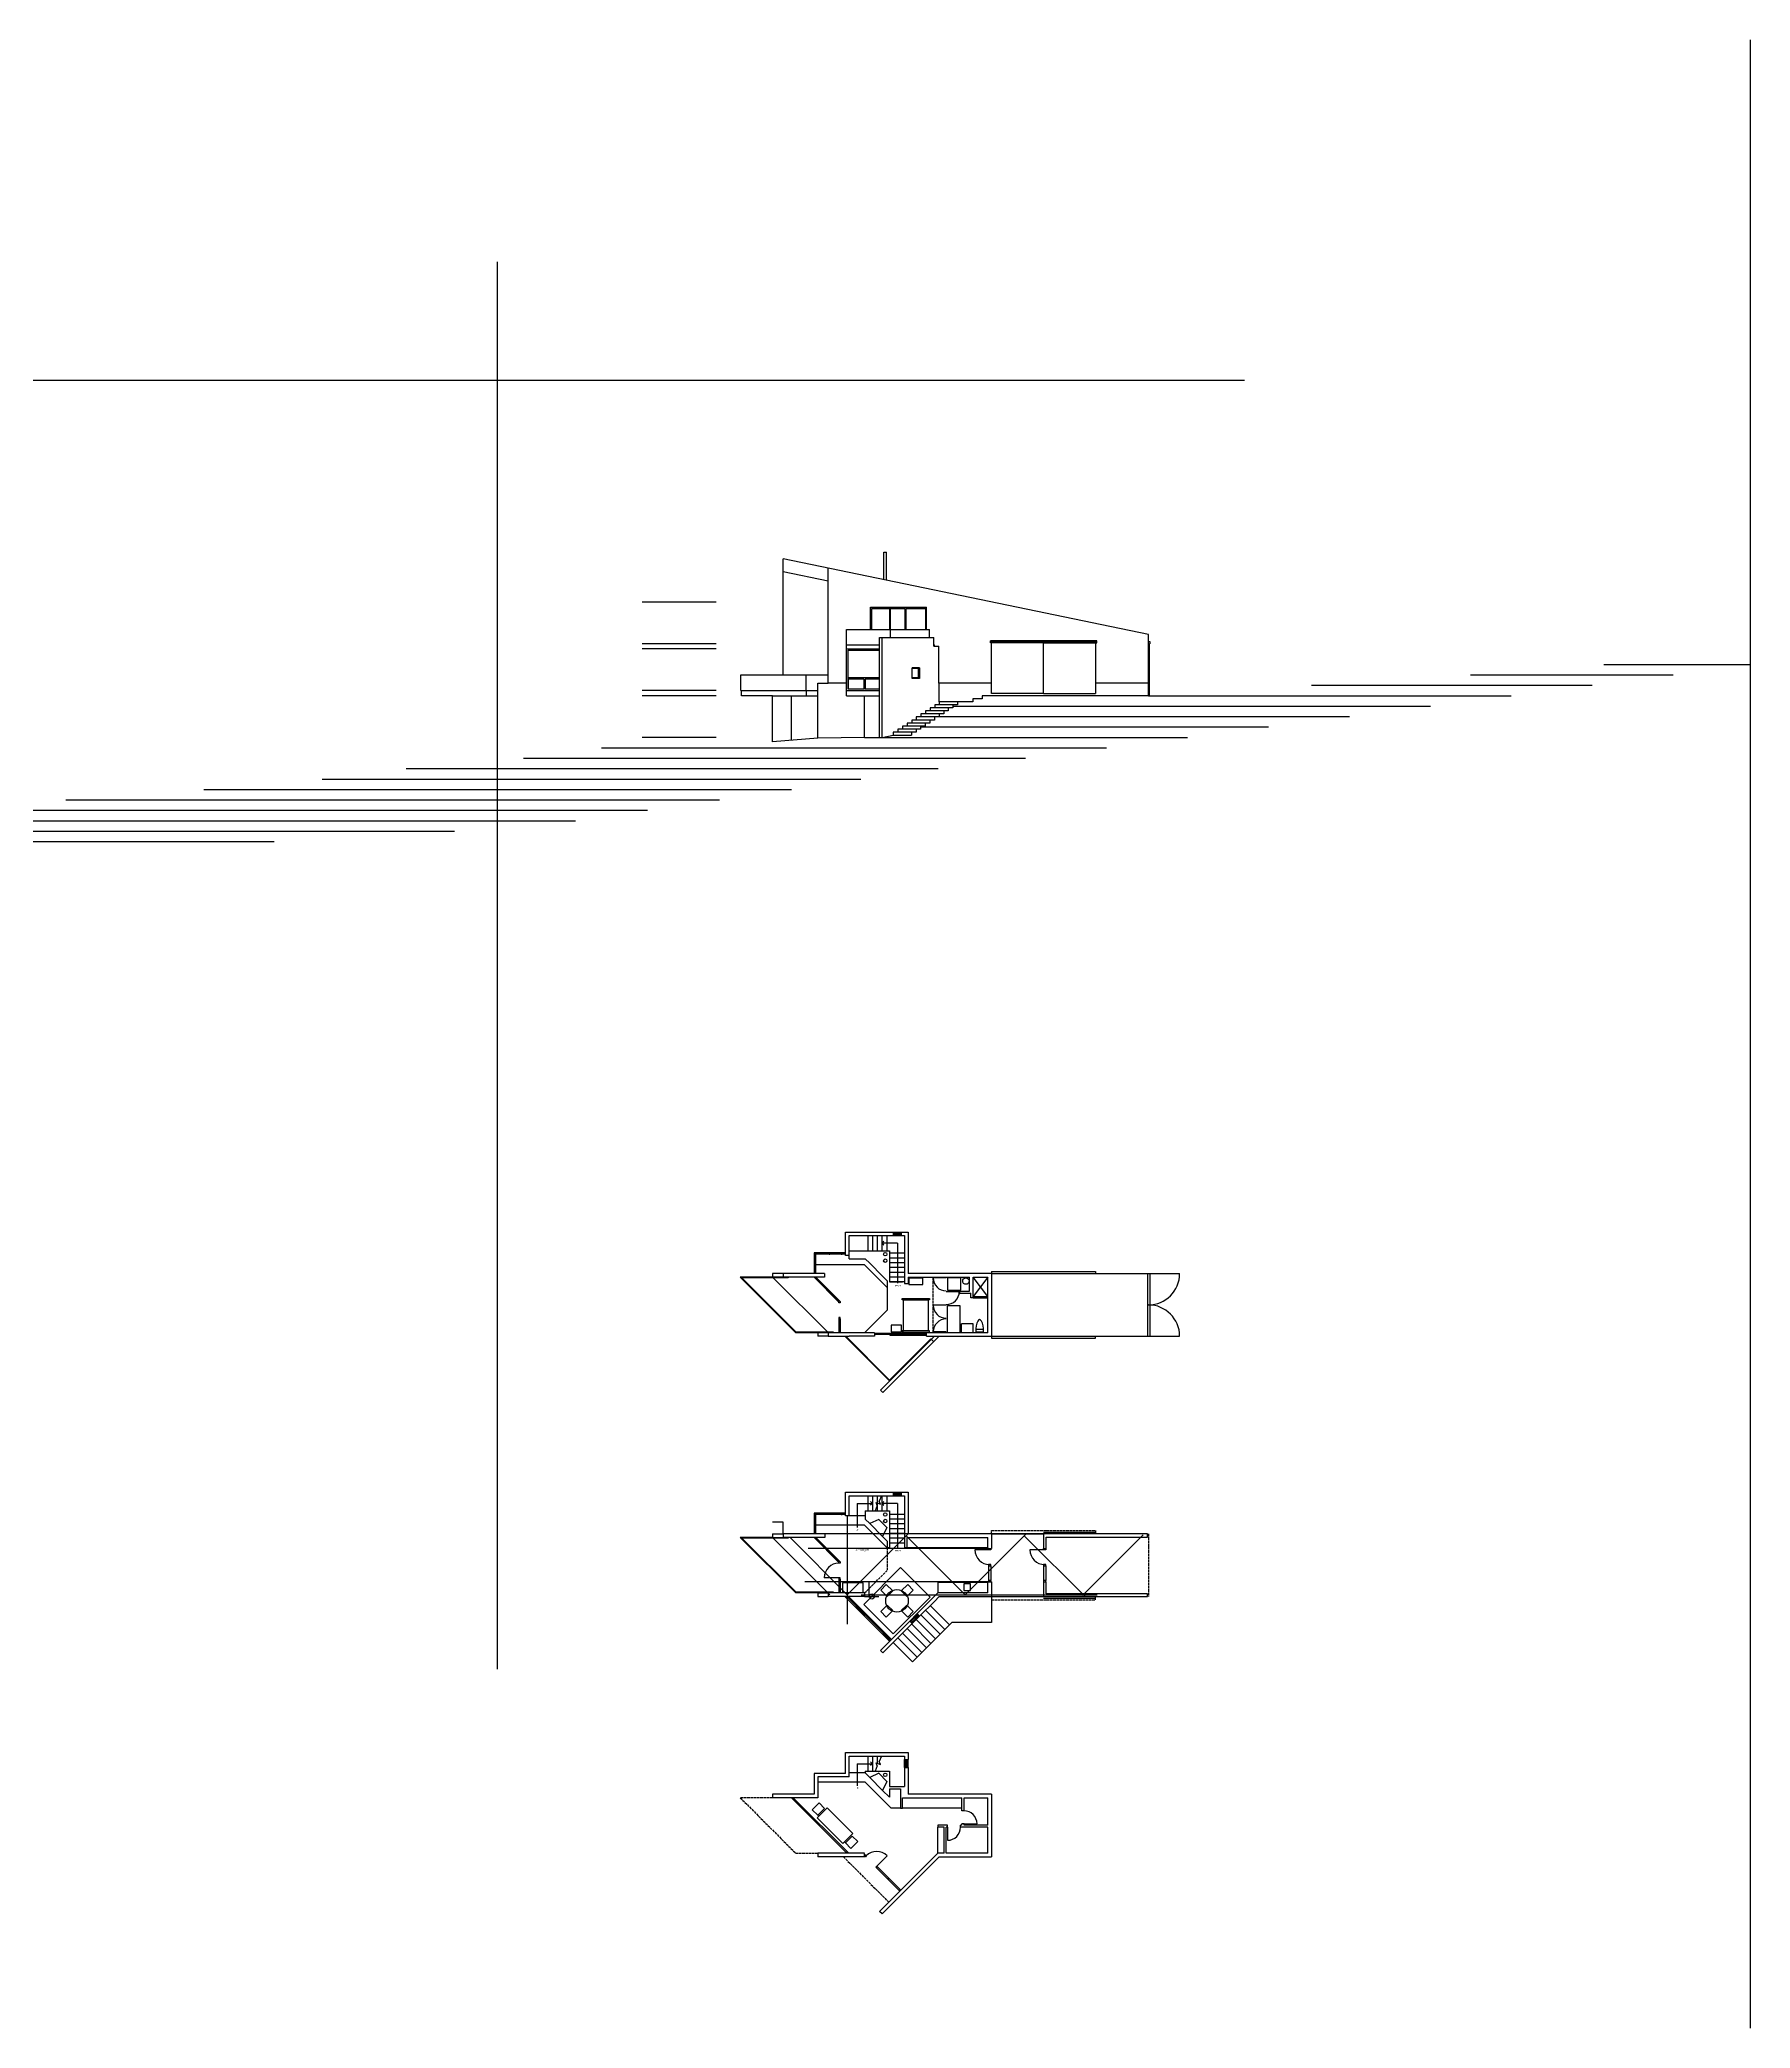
# Model space of a CAD drawing. Header units: inches. Extents: x -30960 to 5972, y 141 to 7569.
# Drawn here: x -2601 to 1341, y 710 to 5293 of the extents above; entities that cross this region are included whole.
import ezdxf

# ---------------------------------------------------------------- set-up
doc = ezdxf.new("R2010")
doc.units = ezdxf.units.IN
doc.header["$LTSCALE"] = 0.5
doc.header["$MEASUREMENT"] = 0
doc.linetypes.add('ACAD_ISO02W100', pattern=[15, 12, -3])
doc.layers.get('0').update_dxf_attribs({"color": 253})
for name, color, linetype in [('A-doors', 254, 'Continuous'), ('A-Elev-North', 7, 'Continuous'), ('A-Elev-South', 7, 'Continuous'), ('A-fixtures', 140, 'Continuous'), ('A-furniture', 33, 'Continuous'), ('A-glazing', 252, 'Continuous'), ('A-millwork', 252, 'Continuous'), ('A-roof', 253, 'Continuous'), ('A-soffit', 251, 'ACAD_ISO02W100'), ('A-stairs', 252, 'Continuous'), ('A-text', 254, 'Continuous'), ('A-walls', 7, 'Continuous'), ('construction', 160, 'Continuous')]:
    doc.layers.add(name, color=color, linetype=linetype)

msp = doc.modelspace()

# ---------------------------------------------------------------- linework, layer by layer
for p, q in [((-408, 1849.2), (-288, 1849.2)), ((-288, 1849.2), (-408, 1849.2)), ((-408, 1705.2), (-288, 1705.2))]:
    msp.add_line(p, q)
at = {"layer": 'A-doors'}
for p, q in [((-46, 2449.2), (26, 2449.2)), ((-481.4, 2409.2), (-481.4, 2404.2)), ((-756.2, 2348), (-759.2, 2348)), ((-759.2, 2348), (-759.2, 2345)), ((-759.2, 2345), (-756.2, 2345)), ((-756.2, 2345), (-756.2, 2348)), ((-759.2, 2316.2), (-756.2, 2316.2)), ((-46, 2305.2), (26, 2305.2)), ((-288, 1853.2), (-168, 1853.2)), ((-412, 1812.7), (-446, 1812.7)), ((-414.5, 1815.7), (-409.5, 1815.7)), ((-414.5, 1812.7), (-414.5, 1815.7)), ((-409.5, 1812.7), (-414.5, 1812.7)), ((-409.5, 1815.7), (-409.5, 1812.7)), ((-285, 1812.7), (-319, 1812.7)), ((-287.5, 1815.7), (-282.5, 1815.7)), ((-287.5, 1812.7), (-287.5, 1815.7)), ((-282.5, 1812.7), (-287.5, 1812.7)), ((-282.5, 1815.7), (-282.5, 1812.7)), ((-759.2, 1748), (-793.2, 1748)), ((-756.2, 1748), (-759.2, 1748)), ((-759.2, 1748), (-759.2, 1745)), ((-759.2, 1745), (-756.2, 1745)), ((-756.2, 1745), (-756.2, 1748)), ((-409.5, 1778.7), (-414.5, 1778.7)), ((-414.5, 1778.7), (-414.5, 1775.7)), ((-414.5, 1775.7), (-409.5, 1775.7)), ((-409.5, 1741.7), (-414.5, 1741.7)), ((-414.5, 1741.7), (-414.5, 1738.7)), ((-409.5, 1775.7), (-409.5, 1778.7)), ((-409.5, 1738.7), (-409.5, 1741.7)), ((-282.5, 1778.7), (-287.5, 1778.7)), ((-287.5, 1778.7), (-287.5, 1775.7)), ((-287.5, 1775.7), (-287.5, 1741.7)), ((-287.5, 1775.7), (-282.5, 1775.7)), ((-282.5, 1741.7), (-287.5, 1741.7)), ((-287.5, 1741.7), (-287.5, 1738.7)), ((-282.5, 1775.7), (-282.5, 1778.7)), ((-282.5, 1775.7), (-282.5, 1741.7)), ((-282.5, 1738.7), (-282.5, 1741.7)), ((-759.2, 1716.2), (-756.2, 1716.2)), ((-414.5, 1738.7), (-409.5, 1738.7)), ((-288, 1701.2), (-168, 1701.2)), ((-287.5, 1738.7), (-282.5, 1738.7)), ((-509, 1173.2), (-509, 1143.2)), ((-471, 1181.2), (-441, 1181.2)), ((-672, 1083.3), (-648, 1107.4))]:
    msp.add_line(p, q, dxfattribs=at)
for centre, radius, start, end in [((-46, 2449.2), 72, 270, 0), ((-46, 2305.2), 72, 0, 90), ((-412, 1812.7), 34, 180, 270), ((-285, 1812.7), 34, 180, 270), ((-759.2, 1748), 34, 90, 180), ((-471, 1181.2), 30, 0, 90), ((-509, 1173.2), 30, 270, 0), ((-672.1, 1083.3), 34, 45, 135)]:
    msp.add_arc(centre, radius, start, end, dxfattribs=at)
at = {"layer": 'A-Elev-North', "color": 252}
for p, q in [((-737.9, 3796.3), (-737.9, 3886.3)), ((-700.8, 3796.3, -14653.9), (-700.8, 3819.3, -14784.3)), ((-698.7, 3796.3, -14641.9), (-698.7, 3819.3, -14772.3))]:
    msp.add_line(p, q, dxfattribs=at)
at = {"layer": 'A-Elev-North', "color": 251}
for p, q in [((-736.9, 3796.3), (-736.9, 3819.3)), ((-697.7, 3796.3, -14641.9), (-697.7, 3819.3, -14641.9))]:
    msp.add_line(p, q, dxfattribs=at)
at = {"layer": 'A-Elev-North', "color": 254}
for p, q in [((-741.5, 1705.2), (-737.9, 1701.7)), ((-735.8, 1703.8), (-737.2, 1705.2)), ((-700.8, 1664.6), (-698.7, 1662.5)), ((-696.6, 1664.6), (-698.7, 1666.7)), ((-698.7, 1662.5), (-697.7, 1663.5))]:
    msp.add_line(p, q, dxfattribs=at)
at = {"layer": 'A-Elev-North', "color": 7}
for p, q in [((-658.4, 1622.2), (-656.3, 1620)), ((-656.3, 1624.3), (-654.2, 1622.2)), ((-642.5, 1606.3), (-640.4, 1604.1)), ((-640.4, 1608.4), (-638.3, 1606.3))]:
    msp.add_line(p, q, dxfattribs=at)
at = {"layer": 'A-Elev-South', "color": 7}
for p, q in [((1341, 5293.3, 5147.6), (1341, 710, 5147.6)), ((-46, 3922.2), (-888, 4096.8)), ((-655.5, 4048.6), (-655.5, 4112.1)), ((-655.5, 4112.1), (-649.5, 4112.1)), ((-649.5, 4047.3), (-649.5, 4112.1)), ((-985, 3793.3), (-985, 3829.3)), ((-985, 3829.3), (-912, 3829.3)), ((-985, 3829.3), (-888, 3829.3)), ((-984, 3781.3, 5147.6), (-984, 3793.3)), ((-912, 3781.3), (-984, 3781.3, 5147.6)), ((-912, 3675.3), (-912, 3781.3)), ((-486, 3760.3, -5147.6), (-496.6, 3760.3, -5147.6)), ((-496.6, 3760.3, -5147.6), (-496.6, 3753.3, -5147.6)), ((-486, 3767.3, -5147.6), (-486, 3760.3, -5147.6)), ((-451, 3767.3, -5147.6), (-486, 3767.3, -5147.6)), ((-444, 3774.3, -5147.6), (-451, 3774.3, -5147.6)), ((-451, 3774.3, -5147.6), (-451, 3767.3, -5147.6)), ((-429, 3774.3, -5147.6), (-444, 3774.3, -5147.6)), ((-429, 3781.3, -5147.6), (-429, 3774.3, -5147.6)), ((-549.6, 3718.3, -5147.6), (-560.2, 3718.3, -5147.6)), ((-560.2, 3718.3, -5147.6), (-560.2, 3711.3, -5147.6)), ((-539, 3725.3, -5147.6), (-549.6, 3725.3, -5147.6)), ((-549.6, 3725.3, -5147.6), (-549.6, 3718.3, -5147.6)), ((-528.4, 3732.3, -5147.6), (-539, 3732.3, -5147.6)), ((-539, 3732.3, -5147.6), (-539, 3725.3, -5147.6)), ((-517.8, 3739.3, -5147.6), (-528.4, 3739.3, -5147.6)), ((-528.4, 3739.3, -5147.6), (-528.4, 3732.3, -5147.6)), ((-507.2, 3746.3, -5147.6), (-517.8, 3746.3, -5147.6)), ((-517.8, 3746.3, -5147.6), (-517.8, 3739.3, -5147.6)), ((-496.6, 3753.3, -5147.6), (-507.2, 3753.3, -5147.6)), ((-507.2, 3753.3, -5147.6), (-507.2, 3746.3, -5147.6)), ((-808, 3683.3), (-912, 3675.3, -10295.1)), ((-700, 3685.3, -5147.6), (-808, 3683.3)), ((-700, 3685.3, -5147.6), (-659.7, 3685.3, 5147.6)), ((-700, 3685.3, -5147.6), (-700, 3685.3, -5147.6)), ((-659.7, 3685.3, 10295.1), (-634.1, 3690.3, -5147.6)), ((-634.1, 3690.3, -5147.6), (-592.1, 3690.3, -5147.6)), ((-581.5, 3697.3, -5147.6), (-592.1, 3697.3, -5147.6)), ((-592.1, 3697.3, -5147.6), (-592.1, 3690.3, -5147.6)), ((-570.9, 3704.3, -5147.6), (-581.5, 3704.3, -5147.6)), ((-581.5, 3704.3, -5147.6), (-581.5, 3697.3, -5147.6)), ((-560.2, 3711.3, -5147.6), (-570.9, 3711.3, -5147.6)), ((-570.9, 3711.3, -5147.6), (-570.9, 3704.3, -5147.6)), ((-784, 2305.2), (-736, 2305.2)), ((-658.1, 1575.1), (-590.2, 1643)), ((-663.8, 1580.8), (-658.1, 1575.1))]:
    msp.add_line(p, q, dxfattribs=at)
at = {"layer": 'A-Elev-South', "color": 252}
for p, q in [((-888, 3829.3, -5147.6), (-888, 4096.8, -5147.6)), ((-686.3, 3934.3, -15442.7), (-686.3, 3985.3, -15442.7)), ((-686.3, 3985.3, -15442.7), (-557.3, 3985.3, -15442.7)), ((-683.3, 3982.3, -15442.7), (-640.3, 3982.3, 753.3)), ((-683.3, 3934.3, -15442.7), (-683.3, 3982.3, -15442.7)), ((-642.3, 3934.3), (-642.3, 3982.3)), ((-640.3, 3934.3), (-640.3, 3982.3)), ((-640.3, 3982.3), (-606.3, 3982.3)), ((-606.3, 3934.3), (-606.3, 3982.3)), ((-604.3, 3934.3), (-604.3, 3982.3)), ((-604.3, 3982.3), (-559.3, 3982.3, -15442.7)), ((-559.3, 3934.3), (-559.3, 3982.3)), ((-557.3, 3934.3), (-557.3, 3985.3)), ((-46, 3906.3), (-43, 3906.3)), ((-46, 3901.3), (-43, 3901.3)), ((-44, 3901.3), (-44, 3781.3, -5147.6)), ((-43, 3906.3), (-43, 3901.3)), ((-665.4, 3822.3), (-737.9, 3822.3)), ((-700.8, 3819.3), (-737.9, 3819.3)), ((-665.4, 3819.3, -14641.9), (-698.7, 3819.3, -14641.9)), ((-576, 3843.7, 152.4), (-590.2, 3843.7, 2316.2)), ((-576, 3822.8, 152.4), (-590.2, 3822.8, 2316.2)), ((-576, 3822.8, -257.6), (-576, 3843.7, -257.6)), ((-700.8, 3796.3), (-737.9, 3796.3)), ((-665.4, 3796.3, -14641.9), (-698.7, 3796.3, -14641.9)), ((-46, 3781.3, -5147.6), (790.4, 3781.3, -5147.6)), ((-1306.7, 3661.3, -5147.6), (-142.7, 3661.3, -5147.6)), ((-2540.8, 3541.3, -5147.6), (-1034.3, 3541.3, -5147.6)), ((-888, 2449.2), (-912, 2449.2)), ((-784, 2313.2), (-808, 2313.2)), ((-784, 2305.2), (-808, 2305.2))]:
    msp.add_line(p, q, dxfattribs=at)
at = {"layer": 'A-Elev-South', "color": 253}
for p, q in [((-784, 4045.3), (-888, 4066.8)), ((-784, 3810.3), (-784, 4075.2)), ((-741.5, 3934.3, -15442.7), (-684, 3934.3, -15442.7)), ((-741.5, 3898.3, -15442.7), (-665.4, 3898.3, -15442.7)), ((-684, 3934.3), (-550.8, 3934.3)), ((-665.4, 3685.3, -15442.7), (-665.4, 3915.3, -15442.7)), ((-665.4, 3915.3, -15442.7), (-540.9, 3915.3, -15442.7)), ((-659.7, 3685.3), (-659.7, 3915.3)), ((-640.4, 3915.3), (-640.4, 3934.3)), ((-550.8, 3915.3), (-550.8, 3934.3)), ((-540.9, 3895.3), (-540.9, 3915.3)), ((-540.9, 3898.3, -15442.7), (-539.3, 3898.3, -15442.7)), ((-539.3, 3895.3, -15442.7), (-539.3, 3898.3, -15442.7)), ((-410, 3906.2), (-410, 3908.2)), ((-410, 3903.2), (-410, 3906.2)), ((-410, 3906.2), (-165, 3906.2)), ((-408, 3903.2), (-410, 3903.2)), ((-288, 3903.2), (-168, 3903.2)), ((-168, 3903.2), (-168, 3786.3, -5147.6)), ((-168, 3903.2), (-165, 3903.2)), ((-165, 3903.2), (-165, 3908.2)), ((-741.5, 3889.3, -15442.7), (-665.4, 3889.3, -15442.7)), ((-540.9, 3895.3, -15442.7), (-528.8, 3895.3, -15442.7)), ((-888, 3829.3), (-784, 3829.3)), ((-808, 3683.3), (-808, 3810.3)), ((-808, 3810.3, -5147.6), (-784, 3810.3, -5147.6)), ((-741.5, 3810.3), (-784.8, 3810.3)), ((-573.3, 3845.3), (-590.2, 3845.3)), ((-590.2, 3821.3, 2573.8), (-590.2, 3845.3, 2573.8)), ((-573.3, 3821.3), (-590.2, 3821.3)), ((-573.3, 3845.3), (-573.3, 3821.3)), ((-408, 3810.3, -5147.6), (-528.8, 3810.3, -5147.6)), ((-46, 3810.3, -5147.6), (-168, 3810.3, -5147.6)), ((-985, 3793.3), (-808, 3793.3)), ((-912, 3781.3), (-808, 3781.3)), ((-741.5, 3793.3), (-665.4, 3793.3)), ((-741.5, 3781.3), (-665.4, 3781.3)), ((-496.6, 3760.3, -5147.6), (-538.6, 3760.3, -5147.6)), ((-486, 3767.3, -5147.6), (-528, 3767.3, -5147.6)), ((-288, 3786.3), (-168, 3786.3, -5147.6)), ((-560.2, 3718.3, -5147.6), (-602.2, 3718.3, -5147.6)), ((-549.6, 3725.3, -5147.6), (-591.6, 3725.3, -5147.6)), ((-539, 3732.3, -5147.6), (-581, 3732.3, -5147.6)), ((-528.4, 3739.3, -5147.6), (-570.4, 3739.3, -5147.6)), ((-517.8, 3746.3, -5147.6), (-559.8, 3746.3, -5147.6)), ((-507.2, 3753.3, -5147.6), (-549.2, 3753.3, -5147.6)), ((-592.1, 3697.3, -5147.6), (-634.1, 3697.3, -5147.6)), ((-581.5, 3704.3, -5147.6), (-623.5, 3704.3, -5147.6)), ((-570.9, 3711.3, -5147.6), (-612.9, 3711.3, -5147.6)), ((-606.3, 2307.5), (-640.3, 2307.5)), ((-912, 1849.2), (-888, 1849.2)), ((-912, 1841.2), (-888, 1841.2)), ((-808, 1713.2), (-784, 1713.2)), ((-808, 1705.2), (-784, 1705.2)), ((-772, 1713.2), (-772, 1714.7)), ((-408, 1705.2), (-408, 1645.2)), ((-581, 1652.2), (-536.5, 1607.6)), ((-570.4, 1662.8), (-525.9, 1618.3)), ((-559.8, 1673.4), (-515.3, 1628.9)), ((-549.2, 1684), (-504.7, 1639.5)), ((-623.4, 1609.8), (-578.9, 1565.2)), ((-612.8, 1620.4), (-568.3, 1575.8)), ((-602.2, 1631), (-557.7, 1586.4)), ((-591.6, 1641.6), (-547.1, 1597)), ((-498.9, 1645.2), (-589.5, 1554.6)), ((-408, 1645.2), (-498.9, 1645.2)), ((-634.1, 1599.2), (-589.5, 1554.6))]:
    msp.add_line(p, q, dxfattribs=at)
at = {"layer": 'A-Elev-South', "color": 2, "ltscale": 0.1}
for p, q in [((-1041.9, 3997.3, -15442.7), (-1212.4, 3997.3, -15442.7)), ((-1041.9, 3997.3, -15442.7), (-1212.4, 3997.3, -15442.7)), ((-1041.9, 3901.3, -15442.7), (-1212.4, 3901.3, -15442.7)), ((-1041.9, 3889.3, -15442.7), (-1212.4, 3889.3, -15442.7)), ((-1041.9, 3793.3, -15442.7), (-1212.4, 3793.3, -15442.7)), ((-1041.9, 3781.3, -15442.7), (-1212.4, 3781.3, -15442.7)), ((-1041.9, 3685.3, -15442.7), (-1212.4, 3685.3, -15442.7))]:
    msp.add_line(p, q, dxfattribs=at)
at = {"layer": 'A-Elev-South', "color": 251}
for p, q in [((-741.5, 3781.3), (-741.5, 3934.3)), ((-165, 3908.2), (-410, 3908.2)), ((-528.8, 3810.3, -15442.7), (-528.8, 3895.3, -15442.7)), ((-834.7, 3793.3), (-834.7, 3829.3)), ((-575, 3821.3, -257.6), (-575, 3845.3, -257.6)), ((-528, 3767.3, -5147.6), (-528, 3810.3, -5147.6)), ((-868.9, 3678), (-868.9, 3781.3)), ((-833.7, 3781.3, 5147.6), (-833.7, 3793.3, 5147.6)), ((-700, 3685.3, -5746.9), (-700, 3781.3, -4328)), ((-538.6, 3760.3, -5147.6), (-538.6, 3753.3, -5147.6)), ((-528, 3767.3, -5147.6), (-528, 3760.3, -5147.6)), ((-602.2, 3718.3, -5147.6), (-602.2, 3711.3, -5147.6)), ((-591.6, 3725.3, -5147.6), (-591.6, 3718.3, -5147.6)), ((-581, 3732.3, -5147.6), (-581, 3725.3, -5147.6)), ((-570.4, 3739.3, -5147.6), (-570.4, 3732.3, -5147.6)), ((-559.8, 3746.3, -5147.6), (-559.8, 3739.3, -5147.6)), ((-549.2, 3753.3, -5147.6), (-549.2, 3746.3, -5147.6)), ((-634.1, 3697.3, -5147.6), (-634.1, 3690.3, -5147.6)), ((-623.5, 3704.3, -5147.6), (-623.5, 3697.3, -5147.6)), ((-612.9, 3711.3, -5147.6), (-612.9, 3704.3, -5147.6)), ((-888, 2441.2), (-912, 2441.2)), ((-606.3, 2311), (-557.3, 2311)), ((-604.3, 2311), (-557.3, 2311))]:
    msp.add_line(p, q, dxfattribs=at)
at = {"layer": 'A-Elev-South'}
for p, q in [((-408, 3786.3), (-408, 3903.2)), ((-288, 3903.2), (-408, 3903.2)), ((-288, 3786.3), (-288, 3903.2)), ((-46, 3786.3), (-46, 3922.2)), ((-46, 3781.3), (-46, 3894.3)), ((-46, 3781.3, -5147.6), (-429, 3781.3, -5147.6)), ((-288, 3786.3, -5147.6), (-408, 3786.3, -5147.6))]:
    msp.add_line(p, q, dxfattribs=at)
at = {"layer": 'A-Elev-South', "color": 126}
for p, q in [((1003.4, 3853.3, -5147.6), (1341, 3853.3, -5147.6)), ((329.9, 3805.3, -5147.6), (977, 3805.3, -5147.6)), ((696.5, 3829.3, -5147.6), (1163.6, 3829.3, -5147.6)), ((-528.4, 3733.3, -5147.6), (417.2, 3733.3, -5147.6)), ((-496.6, 3757.3, -5147.6), (603.8, 3757.3, -5147.6)), ((-659.7, 3685.3, 5147.6), (44, 3685.3, -5147.6)), ((-570.9, 3709.3, -5147.6), (230.6, 3709.3, -5147.6)), ((-1486.2, 3637.3, -5147.6), (-329.3, 3637.3, -5147.6)), ((-1949.9, 3589.3, -5147.6), (-708.5, 3589.3, -5147.6)), ((-1756.8, 3613.3, -5147.6), (-530.8, 3613.3, -5147.6)), ((-2223.1, 3565.3, -5147.6), (-868.3, 3565.3, -5147.6)), ((-3041.6, 3493.3, -5147.6), (-1366.4, 3493.3, -5147.6)), ((-2871.7, 3517.3, -5147.6), (-1200.3, 3517.3, -5147.6)), ((-3589.1, 3445.3, -5147.6), (-2061, 3445.3, -5147.6)), ((-3362.6, 3469.3, -5147.6), (-1645.4, 3469.3, -5147.6))]:
    msp.add_line(p, q, dxfattribs=at)
at = {"layer": 'A-Elev-South', "color": 250}
for p, q in [((-574.3, 3821.3), (-574.3, 3845.3)), ((-606.3, 2311), (-640.3, 2311))]:
    msp.add_line(p, q, dxfattribs=at)
at = {"layer": 'A-fixtures'}
for p, q in [((-416, 2396.2), (-450, 2441.2)), ((-416, 2441.2), (-450, 2396.2)), ((-450, 2396.2), (-416, 2396.2)), ((-450, 2393.2), (-416, 2393.2)), ((-426, 2396.2), (-426, 2393.2)), ((-444, 2315.2), (-426, 2315.2)), ((-444, 2315.2), (-426, 2315.2)), ((-426.1, 2320.2), (-443.9, 2320.2))]:
    msp.add_line(p, q, dxfattribs=at)
msp.add_lwpolyline([(-509.2, 2439.5), (-509.2, 2411.5), (-478.2, 2411.5), (-478.2, 2439.5), (-509.2, 2439.5)], dxfattribs=at)
msp.add_circle((-466.5, 2432.2), 7.5, dxfattribs=at)
msp.add_ellipse((-435, 2315.2), major_axis=(0, -28), ratio=0.321429, start_param=1.570796, end_param=4.712389, dxfattribs=at)
at = {"layer": 'A-furniture'}
for points in [[(-597.8, 2439.2), (-597.8, 2424.2), (-565.8, 2424.2), (-565.8, 2439.2), (-597.8, 2439.2)], [(-613.3, 2314.2), (-550.3, 2314.2), (-550.3, 2317.2), (-613.3, 2317.2), (-613.3, 2314.2), (-613.3, 2317.2), (-610.3, 2317.2), (-610.3, 2389.2), (-613.3, 2389.2), (-613.3, 2389.2), (-613.3, 2392.2), (-550.3, 2392.2), (-550.3, 2389.2), (-553.3, 2389.2), (-610.3, 2389.2), (-553.3, 2389.2), (-553.3, 2317.2)], [(-639.1, 2315.2), (-615.1, 2315.2), (-615.1, 2330.2), (-639.1, 2330.2), (-639.1, 2315.2)], [(-751.4, 1736.5), (-751.4, 1714.5), (-703.4, 1714.5), (-703.4, 1736.5), (-751.4, 1736.5)], [(-635.4, 1717.8), (-650.2, 1732.7), (-663, 1720), (-648.1, 1705.1), (-635.4, 1717.8)], [(-602.9, 1705.1), (-588, 1720), (-600.8, 1732.7), (-615.6, 1717.8), (-602.9, 1705.1)], [(-635.4, 1672.6), (-650.2, 1657.7), (-663, 1670.5), (-648.1, 1685.3), (-635.4, 1672.6)], [(-602.9, 1685.3), (-588, 1670.5), (-600.8, 1657.7), (-615.6, 1672.6), (-602.9, 1685.3)], [(-731.5, 1124.6), (-715.9, 1140.2), (-728.7, 1152.9), (-744.2, 1137.3), (-731.5, 1124.6), (-744.2, 1137.3), (-746.3, 1139.5), (-749.9, 1135.9), (-727.3, 1158.6), (-786.7, 1218), (-809.3, 1195.3), (-749.9, 1135.9), (-809.3, 1195.3), (-805.7, 1198.9), (-807.9, 1201), (-792.3, 1216.5), (-805, 1229.3), (-820.6, 1213.7), (-807.9, 1201)]]:
    msp.add_lwpolyline(points, dxfattribs=at)
msp.add_lwpolyline([(-701.9, 1686.7), (-634, 1618.8), (-549.1, 1703.7), (-617, 1771.6)], close=True, dxfattribs=at)
msp.add_circle((-625.5, 1695.2), 26, dxfattribs=at)
at = {"layer": 'A-glazing'}
for p, q in [((-737.9, 3886.3, -25737.8), (-665.4, 3886.3, -25737.8)), ((-616, 2542.7), (-634, 2542.7)), ((-616, 2539.7), (-634, 2539.7)), ((-632, 2539.7), (-632, 2542.7)), ((-618, 2539.7), (-618, 2542.7)), ((-744, 2497.2), (-816, 2497.2)), ((-816, 2497.2), (-816, 2494.2)), ((-816, 2494.2), (-816, 2449.2)), ((-816, 2494.2), (-813, 2494.2)), ((-816, 2480.2), (-813, 2480.2)), ((-816, 2478.2), (-813, 2478.2)), ((-813, 2494.2), (-813, 2497.2)), ((-744, 2494.2), (-813, 2494.2)), ((-813, 2494.2), (-813, 2449.2)), ((-782, 2494.2), (-780, 2494.2)), ((-781, 2497.2), (-781, 2494.2)), ((-779, 2494.2), (-781, 2494.2)), ((-779, 2494.2), (-779, 2497.2)), ((-752, 2497.2), (-754, 2497.2)), ((-754, 2494.2), (-752, 2494.2)), ((-747, 2497.2), (-747, 2494.2)), ((-759.2, 2383.8), (-816.6, 2441.2)), ((-816, 2452.2), (-813, 2452.2)), ((-811.3, 2440.2), (-813.4, 2438)), ((-786.9, 2413.6), (-812.4, 2439.1)), ((-643, 2430.2), (-613, 2430.2)), ((-785.9, 2414.7), (-788, 2412.6)), ((-783.7, 2412.6), (-785.9, 2410.5)), ((-759.3, 2386.1), (-784.8, 2411.5)), ((-758.3, 2387.1), (-760.4, 2385)), ((-759.2, 2382), (-759.2, 2383.8)), ((-756.2, 2385), (-756.2, 2382)), ((-756.2, 2382), (-759.2, 2382)), ((-757.7, 2316.2), (-757.7, 2345)), ((-642.6, 2202), (-745.8, 2305.2)), ((-677.3, 2311), (-677.3, 2309.2)), ((-675.3, 2311), (-675.3, 2309.2)), ((-642.3, 2311), (-642.3, 2307.5)), ((-642.3, 2307.5), (-557.3, 2307.5)), ((-640.3, 2311), (-640.3, 2307.5)), ((-606.3, 2311), (-606.3, 2307.5)), ((-606.3, 2307.5), (-557.3, 2307.5)), ((-604.3, 2311), (-604.3, 2307.5)), ((-559.3, 2311), (-559.3, 2307.5)), ((-616, 1942.7), (-634, 1942.7)), ((-616, 1939.7), (-634, 1939.7)), ((-632, 1939.7), (-632, 1942.7)), ((-618, 1939.7), (-618, 1942.7)), ((-744, 1897.2), (-816, 1897.2)), ((-816, 1897.2), (-816, 1894.2)), ((-816, 1894.2), (-816, 1849.2)), ((-816, 1894.2), (-813, 1894.2)), ((-814.5, 1852.2), (-814.5, 1894.2)), ((-813, 1894.2), (-813, 1897.2)), ((-813, 1895.7), (-747, 1895.7)), ((-744, 1894.2), (-813, 1894.2)), ((-813, 1894.2), (-813, 1849.2)), ((-752, 1897.2), (-754, 1897.2)), ((-754, 1894.2), (-752, 1894.2)), ((-747, 1897.2), (-747, 1894.2)), ((-759.2, 1783.8), (-816.6, 1841.2)), ((-816, 1852.2), (-813, 1852.2)), ((-811.3, 1840.2), (-813.4, 1838)), ((-786.9, 1813.6), (-812.4, 1839.1)), ((-785.9, 1814.7), (-788, 1812.6)), ((-783.7, 1812.6), (-785.9, 1810.5)), ((-759.3, 1786.1), (-784.8, 1811.5)), ((-758.3, 1787.1), (-760.4, 1785)), ((-759.2, 1782), (-759.2, 1783.8)), ((-756.2, 1782), (-759.2, 1782)), ((-757.7, 1716.2), (-757.7, 1745)), ((-756.2, 1785), (-756.2, 1782)), ((-414.5, 1775.7), (-414.5, 1741.7)), ((-409.5, 1775.7), (-409.5, 1741.7)), ((-642.6, 1602), (-745.8, 1705.2)), ((-700.8, 1664.6), (-737.9, 1701.7)), ((-699.8, 1665.7), (-736.9, 1702.7)), ((-698.7, 1666.7), (-735.8, 1703.8)), ((-658.4, 1622.2), (-698.7, 1662.5)), ((-657.4, 1623.2), (-697.7, 1663.5)), ((-656.3, 1624.3), (-696.6, 1664.6)), ((-594.1, 1646.9), (-577.2, 1663.8)), ((-577.2, 1659.6), (-579.3, 1661.7)), ((-642.5, 1606.3), (-656.3, 1620)), ((-641.5, 1607.3), (-655.2, 1621.1)), ((-640.4, 1608.4), (-654.2, 1622.2)), ((-589.9, 1646.9), (-592, 1649)), ((-586.7, 1636.6), (-588.8, 1638.8)), ((-605.5, 1329.2), (-605.5, 1311.2)), ((-602.5, 1329.2), (-602.5, 1311.2)), ((-602.5, 1327.2), (-605.5, 1327.2)), ((-602.5, 1313.2), (-605.5, 1313.2)), ((-740.9, 1113.2), (-868.9, 1241.2)), ((-863.2, 1239.8), (-865.4, 1237.7)), ((-736.7, 1113.2), (-864.7, 1241.2)), ((-742.3, 1114.6), (-740.2, 1116.8)), ((-696.1, 1107.3), (-700, 1111.2)), ((-698.2, 1105.2), (-700, 1105.2)), ((-697.5, 1108.8), (-699.6, 1106.6)), ((-699.6, 1106.6), (-698.2, 1105.2)), ((-696.1, 1107.3), (-698.2, 1105.2)), ((-672.1, 1083.3), (-674.2, 1081.2)), ((-674.2, 1081.2), (-672.8, 1079.8)), ((-670.7, 1081.9), (-672.8, 1079.8)), ((-672.8, 1079.9), (-618.7, 1025.8)), ((-672, 1083.4), (-616.6, 1028)), ((-645, 1056.4), (-647.1, 1054.2)), ((-643.6, 1055), (-645.7, 1052.8)), ((-618, 1029.3), (-620.1, 1027.2)), ((-620.1, 1027.2), (-618.7, 1025.8)), ((-616.6, 1027.9), (-618.7, 1025.8))]:
    msp.add_line(p, q, dxfattribs=at)
at = {"layer": 'A-glazing', "color": 252}
for p, q in [((-756.2, 2385), (-812.4, 2441.2)), ((-759.2, 2345), (-759.2, 2313.2)), ((-756.2, 2345), (-756.2, 2313.2)), ((-756.2, 1785), (-812.4, 1841.2)), ((-759.2, 1745), (-759.2, 1713.2)), ((-756.2, 1745), (-756.2, 1713.2))]:
    msp.add_line(p, q, dxfattribs=at)
at = {"layer": 'A-glazing', "color": 254}
for p, q in [((-737.9, 1701.7), (-735.8, 1703.8)), ((-700.8, 1664.6), (-698.7, 1666.7)), ((-698.7, 1662.5), (-696.6, 1664.6)), ((-658.4, 1622.2), (-656.3, 1624.3)), ((-656.3, 1620), (-654.2, 1622.2)), ((-642.5, 1606.3), (-640.4, 1608.4))]:
    msp.add_line(p, q, dxfattribs=at)
at = {"layer": 'A-glazing', "color": 253}
for p, q in [((-595.9, 1648.6), (-578.9, 1665.6)), ((-592, 1644.7), (-575, 1661.7)), ((-590.2, 1643), (-573.3, 1660))]:
    msp.add_line(p, q, dxfattribs=at)
at = {"layer": 'A-millwork'}
for p, q in [((-858.7, 2313.2), (-986.7, 2441.2)), ((-912, 2441.2), (-986.7, 2441.2)), ((-876, 2441.2), (-876, 2439.7)), ((-511.9, 2439.5), (-541.9, 2439.5)), ((-511.9, 2408), (-481.9, 2408)), ((-511.9, 2376.5), (-541.9, 2376.5)), ((-508.7, 2313.2), (-508.7, 2376.2)), ((-507.2, 2376.2), (-508.7, 2376.2)), ((-507.2, 2376.2), (-480.7, 2376.2)), ((-480.7, 2376.2), (-480.7, 2313.2)), ((-808, 2313.2), (-858.7, 2313.2)), ((-772, 2314.7), (-772, 2313.2)), ((-642.5, 2204.1), (-743.6, 2305.2)), ((-640.3, 2311), (-677.3, 2311)), ((-606.3, 2309.2), (-677.3, 2309.2)), ((-547.6, 2299), (-642.5, 2204.1)), ((-640.3, 2311), (-641.3, 2311)), ((-606.3, 2309.2), (-641.3, 2309.2)), ((-604.3, 2311), (-606.3, 2311)), ((-559.3, 2309.2), (-604.3, 2309.2)), ((-559.3, 2309.2), (-604.3, 2309.2)), ((-511.9, 2315), (-541.9, 2315)), ((-450, 2333.2), (-476.4, 2333.2)), ((-476.4, 2313.2), (-476.4, 2333.2)), ((-450, 2313.2), (-450, 2333.2)), ((-912, 1841.2), (-986.7, 1841.2)), ((-858.7, 1713.2), (-986.7, 1841.2)), ((-876, 1839.7), (-983.1, 1839.7)), ((-858.1, 1714.7), (-983.1, 1839.7)), ((-876, 1841.2), (-876, 1839.7)), ((-416, 1817.2), (-603, 1817.2)), ((-784, 1713.2), (-858.7, 1713.2)), ((-772, 1714.7), (-858.1, 1714.7)), ((-416, 1737.2), (-531.3, 1737.2)), ((-531.3, 1737.2), (-531.3, 1713.2)), ((-471.3, 1734.2), (-471.3, 1719.2)), ((-456.3, 1734.2), (-471.3, 1734.2)), ((-471.3, 1719.2), (-456.3, 1719.2)), ((-456.3, 1719.2), (-456.3, 1734.2)), ((-476, 1217.2), (-612.4, 1217.2)), ((-531.3, 1113.2), (-531.3, 1173.2))]:
    msp.add_line(p, q, dxfattribs=at)
at = {"layer": 'A-millwork', "color": 251}
for p, q in [((-858.1, 2314.7), (-983.1, 2439.7)), ((-876, 2439.7), (-983.1, 2439.7)), ((-772, 2314.7), (-858.1, 2314.7))]:
    msp.add_line(p, q, dxfattribs=at)
at = {"layer": 'A-millwork'}
for centre, start, end in [((-511.9, 2439.5), 180, 270), ((-511.9, 2408), 270, 0), ((-511.9, 2376.5), 180, 270), ((-511.9, 2315), 90, 180)]:
    msp.add_arc(centre, 30, start, end, dxfattribs=at)
at = {"layer": 'A-roof'}
for p, q in [((-408, 2454.2), (-168, 2454.2)), ((-408, 2454.2), (-408, 2449.2)), ((-408, 2449.2), (-48, 2449.2)), ((-168, 2454.2), (-168, 2449.2)), ((-48, 2449.2), (-48, 2305.2)), ((-48, 2449.2), (-43, 2449.2)), ((-43, 2449.2), (-43, 2305.2)), ((-408, 2305.2), (-48, 2305.2)), ((-408, 2305.2), (-408, 2300.2)), ((-408, 2300.2), (-168, 2300.2)), ((-168, 2300.2), (-168, 2305.2)), ((-48, 2305.2), (-43, 2305.2))]:
    msp.add_line(p, q, dxfattribs=at)
at = {"layer": 'A-soffit'}
for p, q in [((-541.9, 2313.2), (-541.9, 2441.2)), ((-408, 1857.2), (-168, 1857.2)), ((-408, 1849.2), (-408, 1857.2)), ((-168, 1857.2), (-168, 1849.2)), ((-46, 1849.2), (-46, 1705.2)), ((-648, 1817.2), (-648, 1765.2)), ((-700, 1713.2), (-648, 1765.2)), ((-408, 1705.2), (-408, 1697.2)), ((-408, 1697.2), (-168, 1697.2)), ((-168, 1697.2), (-168, 1705.2)), ((-986.7, 1241.2), (-858.7, 1113.2)), ((-912, 1241.2), (-986.7, 1241.2)), ((-858.7, 1113.2), (-808, 1113.2)), ((-749, 1105.2), (-644.2, 1000.4))]:
    msp.add_line(p, q, dxfattribs=at)
at = {"layer": 'A-stairs'}
for p, q in [((-693, 2537.2), (-693, 2502.2)), ((-682, 2537.2), (-682, 2502.2)), ((-671, 2537.2), (-671, 2502.2)), ((-660, 2537.2), (-660, 2502.2)), ((-649, 2537.2), (-649, 2502.2)), ((-608, 2496.2), (-643, 2496.2)), ((-608, 2485.2), (-643, 2485.2)), ((-700, 2469.2), (-813, 2469.2)), ((-648, 2417.2), (-700, 2469.2)), ((-608, 2474.2), (-643, 2474.2)), ((-608, 2463.2), (-643, 2463.2)), ((-608, 2452.2), (-643, 2452.2)), ((-608, 2441.2), (-643, 2441.2)), ((-608, 2430.2), (-643, 2430.2)), ((-693, 1937.2), (-693, 1902.2)), ((-682, 1937.2), (-682, 1902.2)), ((-671, 1937.2), (-671, 1902.2)), ((-661.5, 1937.2), (-666.6, 1924.8)), ((-660, 1937.2), (-660, 1902.2)), ((-649, 1937.2), (-649, 1902.2)), ((-698.9, 1891.2), (-736, 1891.2)), ((-670.8, 1914.6), (-676, 1902.2)), ((-670.8, 1914.6), (-673.8, 1921.8)), ((-673.8, 1921.8), (-663.6, 1917.6)), ((-663.6, 1917.6), (-666.6, 1924.8)), ((-608, 1894.2), (-643, 1894.2)), ((-608, 1883.2), (-643, 1883.2)), ((-700, 1869.2), (-813, 1869.2)), ((-648, 1817.2), (-700, 1869.2)), ((-608, 1872.2), (-643, 1872.2)), ((-608, 1861.2), (-643, 1861.2)), ((-608, 1850.2), (-643, 1850.2)), ((-608, 1839.2), (-643, 1839.2)), ((-608, 1828.2), (-643, 1828.2)), ((-693, 1337.2), (-693, 1302.2)), ((-682, 1337.2), (-682, 1302.2)), ((-671, 1337.2), (-671, 1320.6)), ((-661.5, 1337.2), (-666.6, 1324.8)), ((-698.9, 1298.7), (-736, 1298.7)), ((-670.8, 1314.6), (-676, 1302.2)), ((-673.8, 1321.8), (-663.6, 1317.6)), ((-670.8, 1314.6), (-673.8, 1321.8)), ((-663.6, 1317.6), (-666.6, 1324.8)), ((-698.9, 1277.2), (-808, 1277.2)), ((-698.9, 1277.2), (-638.9, 1217.2)), ((-617.4, 1217.2), (-638.9, 1217.2))]:
    msp.add_line(p, q, dxfattribs=at)
at = {"layer": 'A-text'}
for p, q in [((-660, 2519.7), (-655.7, 2524)), ((-660, 2519.7), (-655.7, 2515.5)), ((-624.5, 2519.7), (-660, 2519.7)), ((-624.5, 2519.7), (-624.5, 2427.1)), ((-717.5, 1919.7), (-717.5, 1864)), ((-717.5, 1919.7), (-682, 1919.7)), ((-682, 1919.7), (-686.2, 1924)), ((-682, 1919.7), (-686.2, 1915.5)), ((-660, 1919.7), (-655.7, 1924)), ((-624.5, 1919.7), (-660, 1919.7)), ((-660, 1919.7), (-655.7, 1915.5)), ((-624.5, 1919.7), (-624.5, 1816.1)), ((-717.5, 1319.7), (-717.5, 1269)), ((-717.5, 1319.7), (-682, 1319.7)), ((-682, 1319.7), (-686.2, 1324)), ((-682, 1319.7), (-686.2, 1315.5))]:
    msp.add_line(p, q, dxfattribs=at)
at = {"layer": 'A-walls'}
for p, q in [((-744, 2545.2), (-634, 2545.2)), ((-744, 2491.2), (-744, 2545.2)), ((-736, 2537.2), (-634, 2537.2)), ((-736, 2483.7), (-736, 2537.2)), ((-634, 2545.2), (-634, 2537.2)), ((-616, 2545.2), (-616, 2537.2)), ((-616, 2545.2), (-600, 2545.2)), ((-616, 2537.2), (-608, 2537.2)), ((-608, 2537.2), (-608, 2426.2)), ((-600, 2545.2), (-600, 2449.2)), ((-736, 2491.2), (-744, 2491.2)), ((-736, 2502.2), (-643, 2502.2)), ((-736, 2483.7), (-698.9, 2483.7)), ((-688.4, 2473.2), (-698.9, 2483.7)), ((-643, 2502.2), (-643, 2430.2)), ((-792.2, 2449.2), (-888, 2449.2)), ((-888, 2449.2), (-888, 2441.2)), ((-792.2, 2441.2), (-888, 2441.2)), ((-792.2, 2449.2), (-792.2, 2441.2)), ((-688.4, 2473.2), (-658.5, 2443.2)), ((-648, 2432.8), (-658.5, 2443.2)), ((-648, 2432.8), (-648, 2365.2)), ((-408, 2449.2), (-600, 2449.2)), ((-600, 2441.2), (-458, 2441.2)), ((-600, 2441.2), (-600, 2426.2)), ((-458, 2409.2), (-458, 2441.2)), ((-450, 2393.2), (-450, 2441.2)), ((-450, 2441.2), (-416, 2441.2)), ((-416, 2313.2), (-416, 2441.2)), ((-408, 2449.2), (-408, 2305.2)), ((-608, 2426.2), (-600, 2426.2)), ((-481.4, 2409.2), (-458, 2409.2)), ((-481.4, 2404.2), (-455, 2404.2)), ((-455, 2393.2), (-455, 2404.2)), ((-450, 2393.2), (-455, 2393.2)), ((-648, 2365.2), (-700, 2313.2)), ((-677.3, 2313.2), (-784, 2313.2)), ((-784, 2313.2), (-784, 2305.2)), ((-677.3, 2305.2), (-736, 2305.2)), ((-677.3, 2313.2), (-677.3, 2305.2)), ((-416, 2313.2), (-557.3, 2313.2)), ((-557.3, 2305.2), (-557.3, 2313.2)), ((-557.3, 2305.2), (-408, 2305.2)), ((-744, 1945.2), (-634, 1945.2)), ((-744, 1891.2), (-744, 1945.2)), ((-736, 1937.2), (-634, 1937.2)), ((-736, 1891.2), (-736, 1937.2)), ((-634, 1945.2), (-634, 1937.2)), ((-616, 1945.2), (-616, 1937.2)), ((-616, 1945.2), (-600, 1945.2)), ((-616, 1937.2), (-608, 1937.2)), ((-608, 1937.2), (-608, 1817.2)), ((-600, 1945.2), (-600, 1849.2)), ((-736, 1891.2), (-744, 1891.2)), ((-698.9, 1902.2), (-643, 1902.2)), ((-698.9, 1902.2), (-698.9, 1883.7)), ((-688.4, 1873.2), (-698.9, 1883.7)), ((-667.5, 1882.8), (-688.3, 1873.1)), ((-648.8, 1864), (-667.5, 1882.8)), ((-643, 1902.2), (-643, 1817.2)), ((-792, 1849.2), (-888, 1849.2)), ((-888, 1849.2), (-888, 1841.2)), ((-792, 1841.2), (-888, 1841.2)), ((-792, 1849.2), (-792, 1841.2)), ((-688.4, 1873.2), (-658.5, 1843.2)), ((-648.8, 1864), (-658.5, 1843.2)), ((-648, 1832.8), (-658.5, 1843.2)), ((-603, 1841.2), (-603, 1817.2)), ((-603, 1841.2), (-416, 1841.2)), ((-408, 1849.2), (-600, 1849.2)), ((-416, 1815.7), (-416, 1841.2)), ((-408, 1849.2), (-408, 1815.7)), ((-288, 1849.2), (-288, 1815.7)), ((-48, 1849.2), (-288, 1849.2)), ((-282, 1815.7), (-282, 1842.2)), ((-282, 1842.2), (-48, 1842.2)), ((-48, 1842.2), (-48, 1849.2)), ((-48, 1849.2), (-48, 1842.2)), ((-648, 1832.8), (-648, 1817.2)), ((-643, 1817.2), (-648, 1817.2)), ((-603, 1817.2), (-608, 1817.2)), ((-416, 1815.7), (-408, 1815.7)), ((-288, 1815.7), (-282, 1815.7)), ((-700, 1713.2), (-784, 1713.2)), ((-784, 1713.2), (-784, 1705.2)), ((-700, 1705.2), (-784, 1705.2)), ((-700, 1713.2), (-700, 1705.2)), ((-578.9, 1665.6), (-531.3, 1713.2)), ((-528, 1705.2), (-539.3, 1693.9)), ((-416, 1713.2), (-531.3, 1713.2)), ((-528, 1705.2), (-408, 1705.2)), ((-416, 1738.7), (-408, 1738.7)), ((-416, 1713.2), (-416, 1738.7)), ((-408, 1738.7), (-408, 1705.2)), ((-288, 1738.7), (-282, 1738.7)), ((-288, 1738.7), (-288, 1705.2)), ((-288, 1705.2), (-48, 1705.2)), ((-282, 1711.2), (-282, 1738.7)), ((-48, 1711.2), (-282, 1711.2)), ((-48, 1705.2), (-48, 1711.2)), ((-573.3, 1660), (-578.9, 1665.6)), ((-539.3, 1693.9), (-573.3, 1660)), ((-663.8, 1580.8), (-595.9, 1648.6)), ((-590.2, 1643), (-595.9, 1648.6)), ((-744, 1345.2), (-600, 1345.2)), ((-744, 1297.2), (-744, 1345.2)), ((-736, 1337.2), (-608, 1337.2)), ((-736, 1289.2), (-736, 1337.2)), ((-608, 1337.2), (-608, 1329.2)), ((-608, 1329.2), (-600, 1329.2)), ((-600, 1345.2), (-600, 1329.2)), ((-816, 1297.2), (-816, 1249.2)), ((-744, 1297.2), (-816, 1297.2)), ((-808, 1289.2), (-808, 1241.2)), ((-736, 1289.2), (-808, 1289.2)), ((-698.9, 1302.2), (-643, 1302.2)), ((-698.9, 1302.2), (-698.9, 1298.7)), ((-688.4, 1288.2), (-698.9, 1298.7)), ((-688.4, 1288.2), (-658.5, 1258.2)), ((-667.5, 1297.8), (-688.3, 1288.1)), ((-648.8, 1279), (-667.5, 1297.8)), ((-643, 1302.2), (-643, 1266.8)), ((-608, 1311.2), (-608, 1266.8)), ((-608, 1311.2), (-600, 1311.2)), ((-600, 1311.2), (-600, 1249.2)), ((-912, 1249.2), (-912, 1241.2)), ((-816, 1249.2), (-912, 1249.2)), ((-808, 1241.2), (-912, 1241.2)), ((-648.8, 1279), (-658.5, 1258.2)), ((-643, 1242.8), (-658.5, 1258.2)), ((-643, 1266.8), (-608, 1266.8)), ((-643, 1261.8), (-617.4, 1261.8)), ((-643, 1261.8), (-643, 1242.8)), ((-617.4, 1261.8), (-617.4, 1217.2)), ((-612.4, 1217.2), (-612.4, 1241.2)), ((-612.4, 1241.2), (-476, 1241.2)), ((-408, 1249.2), (-600, 1249.2)), ((-476, 1211.2), (-476, 1241.2)), ((-471, 1241.2), (-416, 1241.2)), ((-471, 1211.2), (-471, 1241.2)), ((-416, 1178.2), (-416, 1241.2)), ((-408, 1249.2), (-408, 1105.2)), ((-617.4, 1217.2), (-612.4, 1217.2)), ((-471, 1211.2), (-476, 1211.2)), ((-509, 1178.2), (-531.3, 1178.2)), ((-531.3, 1178.2), (-531.3, 1173.2)), ((-517, 1173.2), (-531.3, 1173.2)), ((-517, 1113.2), (-517, 1173.2)), ((-512, 1113.2), (-512, 1173.2)), ((-509, 1173.2), (-512, 1173.2)), ((-509, 1173.2), (-512, 1173.2)), ((-509, 1173.2), (-509, 1178.2)), ((-476, 1178.2), (-479, 1178.2)), ((-479, 1173.2), (-479, 1178.2)), ((-476, 1178.2), (-479, 1178.2)), ((-416, 1173.2), (-479, 1173.2)), ((-476, 1178.2), (-476, 1181.2)), ((-471, 1181.2), (-476, 1181.2)), ((-471, 1178.2), (-471, 1181.2)), ((-416, 1178.2), (-471, 1178.2)), ((-416, 1113.2), (-416, 1173.2)), ((-700, 1113.2), (-808, 1113.2)), ((-808, 1113.2), (-808, 1105.2)), ((-700, 1105.2), (-808, 1105.2)), ((-700, 1105.2), (-700, 1113.1)), ((-665.4, 979.2), (-531.3, 1113.2)), ((-528, 1105.2), (-659.7, 973.5)), ((-517, 1113.2), (-531.3, 1113.2)), ((-528, 1105.2), (-408, 1105.2)), ((-416, 1113.2), (-512, 1113.2)), ((-659.7, 973.5), (-665.4, 979.2))]:
    msp.add_line(p, q, dxfattribs=at)
at = {"layer": 'A-walls', "color": 253}
for p, q in [((-634, 2545.2), (-616, 2545.2)), ((-634, 2537.2), (-616, 2537.2)), ((-784, 2313.2), (-784, 2305.2)), ((-663.8, 2180.8), (-539.3, 2305.2)), ((-546.6, 2298), (-547.6, 2299)), ((-634, 1945.2), (-616, 1945.2)), ((-634, 1937.2), (-616, 1937.2)), ((-912, 1849.2), (-912, 1841.2)), ((-808, 1713.2), (-808, 1705.2)), ((-608, 1311.2), (-608, 1329.2)), ((-600, 1311.2), (-600, 1329.2))]:
    msp.add_line(p, q, dxfattribs=at)
at = {"layer": 'A-walls', "color": 252}
for p, q in [((-912, 2449.2), (-912, 2441.2)), ((-808, 2313.2), (-808, 2305.2))]:
    msp.add_line(p, q, dxfattribs=at)
at = {"layer": 'A-walls', "color": 254}
for p, q in [((-540.9, 2292.3), (-546.6, 2298)), ((-528, 2305.2), (-545.2, 2288.1)), ((-545.2, 2288.1), (-658.1, 2175.1)), ((-658.1, 2175.1), (-663.8, 2180.8))]:
    msp.add_line(p, q, dxfattribs=at)
at = {"layer": 'A-walls'}
for centre in [(-652.5, 2494.1), (-652.5, 2479.1), (-652.5, 1894.1), (-652.5, 1879.1), (-652.5, 1294.1)]:
    msp.add_circle(centre, 4, dxfattribs=at)
at = {"layer": 'construction'}
for p, q in [((-1546.8, 4781.6), (-1546.8, 1537.5)), ((175.1, 4507.7), (-3183, 4507.7)), ((-782.5, 2311.7), (-910.5, 2439.7)), ((-740, 1891.2), (-740, 1641.2)), ((-888, 1876.6), (-912, 1876.6)), ((-912, 1841.2), (-780, 1709.2)), ((-888, 1849.2), (-888, 1876.6)), ((-872, 1841.2), (-740, 1709.2)), ((-600, 1849.2), (-792, 1849.2)), ((-600, 1849.2), (-740, 1709.2)), ((-604, 1845.2), (-468, 1709.2)), ((-328, 1849.2), (-468, 1709.2)), ((-332, 1845.2), (-192, 1705.2)), ((-58, 1847.2), (-198, 1707.2)), ((-708, 1709.2), (-164, 1709.2)), ((-700, 1705.2), (-667.3, 1705.2)), ((-689.4, 1705.2), (-689.4, 1737.3))]:
    msp.add_line(p, q, dxfattribs=at)
at = {"layer": 'construction', "color": 252}
for p, q in [((-414.5, 1815.7), (-830.4, 1815.7)), ((-408, 1738.7), (-837.8, 1738.7))]:
    msp.add_line(p, q, dxfattribs=at)
at = {"layer": 'construction'}
msp.add_circle((-683.4, 1705.2), 6, dxfattribs=at)

# ---------------------------------------------------------------- texts
at = {"layer": 'A-text'}
for s, p in [('DOWN', (-630, 2420)), ('UP', (-719.8, 1856.9)), ('DOWN', (-630, 1809)), ('UP', (-719.8, 1261.9))]:
    msp.add_text(s, height=3, dxfattribs=at).set_placement(p)
at = {"layer": 'construction'}
msp.add_text("17'-0clg ht", height=5, dxfattribs=at).set_placement((-721.5, 1810.6))

doc.saveas('drawing.dxf')
